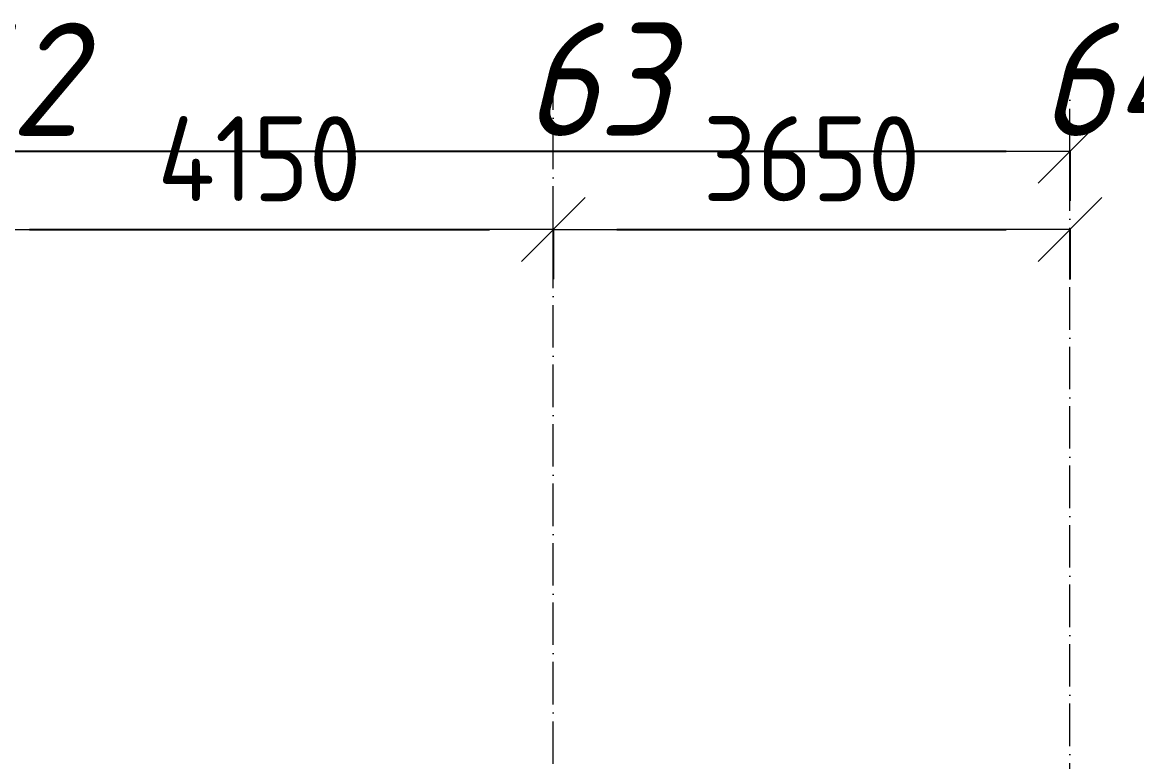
# Model space of a CAD drawing. Header units: millimetres. Extents: x 2294 to 908349, y -83289 to 219220.
# Drawn here: x 259334 to 267205, y 92106 to 97330 of the extents above; entities that cross this region are included whole.
import ezdxf

# ---------------------------------------------------------------- set-up
doc = ezdxf.new("R2010")
doc.units = ezdxf.units.MM
doc.linetypes.add('50_200_ШТРИХ_1Т_ш5_п1_п1_', pattern=[700, 500, -100, 0, -100])
for name, color, linetype, lineweight in [('A-____-____-DIMS', 7, 'Continuous', 9), ('S-GRID-____-IDEN', 7, 'Continuous', 9), ('S-GRID-____-OTLN-1', 7, '50_200_ШТРИХ_1Т_ш5_п1_п1_', 9)]:
    doc.layers.add(name, color=color, linetype=linetype, lineweight=lineweight)
doc.styles.add('ISOCPEUR_I_9', font='isocpeui.ttf', dxfattribs={"width": 0.9, "height": 250})
doc.styles.add('СПДС', font='isocpeur.ttf', dxfattribs={"width": 0.9})
doc.dimstyles.new('Размера А3', dxfattribs={"dimtxt": 800, "dimasz": 450, "dimexe": 350, "dimexo": 100, "dimgap": 200, "dimtad": 1, "dimdec": 0, "dimrnd": 10, "dimzin": 0, "dimdsep": 46, "dimtxsty": 'СПДС', "dimblk": 'ARROWHEAD_6', "dimcen": 1, "dimclrd": 5, "dimclre": 5, "dimclrt": 5, "dimazin": 0, "dimtfac": 1, "dimtdec": 0, "dimtmove": 2, "dimatfit": 3, "dimfxl": 1, "dimtolj": 1, "dimtzin": 0, "dimarcsym": 0})

# ---------------------------------------------------------------- blocks, each defined once
blk = doc.blocks.new('ARROWHEAD_6')
at = {"color": 0, "linetype": 'Continuous'}
for p, q in [((-0.5, -0.5), (0.5, 0.5)), ((0, 0), (-1, 0))]:
    blk.add_line(p, q, dxfattribs=at)
blk = doc.blocks.new('*D2677')
at = {"layer": 'A-____-____-DIMS', "color": 0, "lineweight": -2, "transparency": 16777216}
for p, q in [((258933.5, 95871.8), (258933.5, 95515.7)), ((259383.5, 95865.7), (262633.5, 95865.7)), ((263083.5, 95871.8), (263083.5, 95515.7))]:
    blk.add_line(p, q, dxfattribs=at)
at = {"layer": 'Defpoints', "color": 0, "transparency": 16777216}
for p in [(258933.5, 95971.8), (263083.5, 95971.8), (263083.5, 95865.7)]:
    blk.add_point(p, dxfattribs=at)
at = {"layer": 'A-____-____-DIMS', "color": 0, "lineweight": -2, "transparency": 16777216, "xscale": 450, "yscale": 450, "zscale": 450, "rotation": 180}
blk.add_blockref('ARROWHEAD_6', (258933.5, 95865.7), dxfattribs=at)
at = {"layer": 'A-____-____-DIMS', "color": 0, "lineweight": -2, "transparency": 16777216, "xscale": 450, "yscale": 450, "zscale": 450}
blk.add_blockref('ARROWHEAD_6', (263083.5, 95865.7), dxfattribs=at)
at = {"layer": 'A-____-____-DIMS', "color": 0, "transparency": 16777216, "insert": (261008.5, 96365.7), "char_height": 600, "attachment_point": 5, "style": 'СПДС'}
blk.add_mtext('\\A1;4150', dxfattribs=at)
blk = doc.blocks.new('*D2678')
at = {"layer": 'A-____-____-DIMS', "color": 0, "lineweight": -2, "transparency": 16777216}
for p, q in [((263083.5, 95871.8), (263083.5, 95515.7)), ((263533.5, 95865.7), (266283.5, 95865.7)), ((266733.5, 95871.8), (266733.5, 95515.7))]:
    blk.add_line(p, q, dxfattribs=at)
at = {"layer": 'Defpoints', "color": 0, "transparency": 16777216}
for p in [(263083.5, 95971.8), (266733.5, 95971.8), (266733.5, 95865.7)]:
    blk.add_point(p, dxfattribs=at)
at = {"layer": 'A-____-____-DIMS', "color": 0, "lineweight": -2, "transparency": 16777216, "xscale": 450, "yscale": 450, "zscale": 450, "rotation": 180}
blk.add_blockref('ARROWHEAD_6', (263083.5, 95865.7), dxfattribs=at)
at = {"layer": 'A-____-____-DIMS', "color": 0, "lineweight": -2, "transparency": 16777216, "xscale": 450, "yscale": 450, "zscale": 450}
blk.add_blockref('ARROWHEAD_6', (266733.5, 95865.7), dxfattribs=at)
at = {"layer": 'A-____-____-DIMS', "color": 0, "transparency": 16777216, "insert": (264908.5, 96365.7), "char_height": 600, "attachment_point": 5, "style": 'СПДС'}
blk.add_mtext('\\A1;3650', dxfattribs=at)
blk = doc.blocks.new('*D2679')
at = {"layer": 'A-____-____-DIMS', "color": 0, "lineweight": -2, "transparency": 16777216}
for p, q in [((163233.5, 96424), (163233.5, 96067.9)), ((266733.5, 96424), (266733.5, 96067.9)), ((163683.5, 96417.9), (213680.4, 96417.9)), ((266283.5, 96417.9), (216132.4, 96417.9))]:
    blk.add_line(p, q, dxfattribs=at)
at = {"layer": 'Defpoints', "color": 0, "transparency": 16777216}
for p in [(163233.5, 96524), (266733.5, 96524), (266733.5, 96417.9)]:
    blk.add_point(p, dxfattribs=at)
at = {"layer": 'A-____-____-DIMS', "color": 0, "lineweight": -2, "transparency": 16777216, "xscale": 450, "yscale": 450, "zscale": 450, "rotation": 180}
blk.add_blockref('ARROWHEAD_6', (163233.5, 96417.9), dxfattribs=at)
at = {"layer": 'A-____-____-DIMS', "color": 0, "lineweight": -2, "transparency": 16777216, "xscale": 450, "yscale": 450, "zscale": 450}
blk.add_blockref('ARROWHEAD_6', (266733.5, 96417.9), dxfattribs=at)
at = {"layer": 'A-____-____-DIMS', "color": 0, "transparency": 16777216, "insert": (213880.4, 96977.9), "char_height": 600, "attachment_point": 1, "line_spacing_factor": 1.149209, "style": 'СПДС'}
blk.add_mtext('\\A1;103500', dxfattribs=at)
blk = doc.blocks.new('3osi')
at = {"layer": 'S-GRID-____-OTLN-1', "color": 251, "ltscale": 0.6, "true_color": 0x636466}
for p, q in [((263083.5, 55542), (263083.5, 96918.1)), ((266733.5, 46006.3), (266733.5, 96918.1))]:
    blk.add_line(p, q, dxfattribs=at)
at = {"layer": 'S-GRID-____-IDEN', "char_height": 800, "attachment_point": 1, "style": 'ISOCPEUR_I_9'}
for s, insert, width in [('62', (258728.6, 97326.9), 404.05), ('63', (262878.6, 97326.9), 404.05), ('64', (266519.6, 97326.9), 425.696)]:
    blk.add_mtext(s, dxfattribs=dict(at, insert=insert, width=width))
at = {"layer": 'A-____-____-DIMS'}
dim = blk.add_linear_dim(base=(266733.5, 96417.9), p1=(163233.5, 96524), p2=(266733.5, 96524), dimstyle='Размера А3', override={"dimtxt": 600, "dimclrd": 0, "dimclre": 0, "dimclrt": 0}, dxfattribs=at)
dim.commit()
dim.dimension.update_dxf_attribs({"geometry": '*D2679', "text_midpoint": (214906.4, 96577.9), "dimtype": 160})
for base, p1, p2, picture, middle in [((263083.5, 95865.7), (258933.5, 95971.8), (263083.5, 95971.8), '*D2677', (261008.5, 96365.7)), ((266733.5, 95865.7), (263083.5, 95971.8), (266733.5, 95971.8), '*D2678', (264908.5, 96365.7))]:
    dim = blk.add_linear_dim(base=base, p1=p1, p2=p2, dimstyle='Размера А3', override={"dimtxt": 600, "dimclrd": 0, "dimclre": 0, "dimclrt": 0}, dxfattribs=at)
    dim.commit()
    dim.dimension.update_dxf_attribs({"geometry": picture, "text_midpoint": middle})

msp = doc.modelspace()

# ---------------------------------------------------------------- block references
msp.add_blockref('3osi', (0, 0))

doc.saveas('drawing.dxf')
